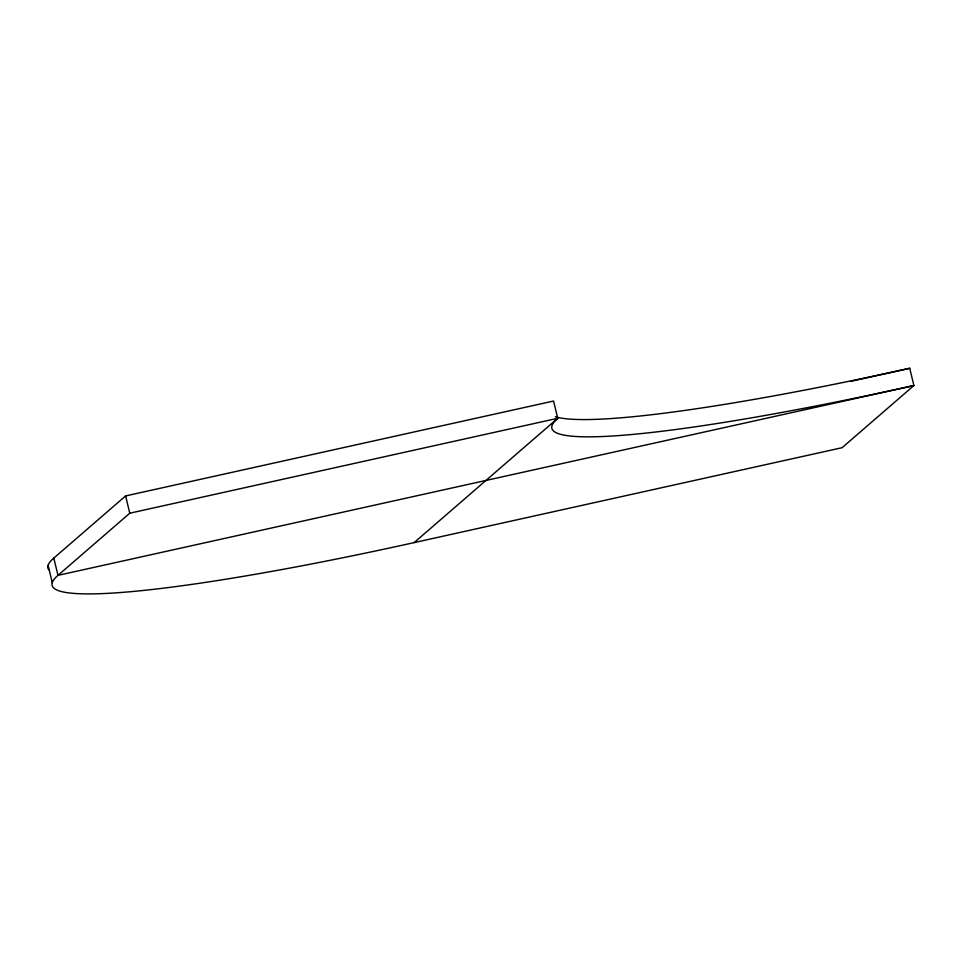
<?xml version="1.0" encoding="UTF-8"?>
<svg xmlns="http://www.w3.org/2000/svg" width="962" height="962" viewBox="0 0 962 962"><rect width="100%" height="100%" fill="white"/><g stroke="black" fill="none" stroke-linecap="round" stroke-linejoin="round"><path stroke-width="1.44" d="M53.812 558.092L125.601 495.935L553.559 401.034L557.744 418.302L414.153 542.604A446.332 44.324 -13.6 0 1 57.985 575.36L53.812 558.092A446.332 44.324 -13.6 0 0 48.689 569.732M414.153 542.604L842.099 447.703L913.9 385.546A446.332 44.324 -13.6 0 1 557.744 418.302L129.786 513.203L57.985 575.36L913.9 385.546L909.727 368.278A446.332 44.324 -13.6 0 1 555.314 416.726M851.093 381.277L909.727 368.278M125.601 495.935L129.786 513.203M48.1 565.391L52.273 582.659"/></g></svg>
